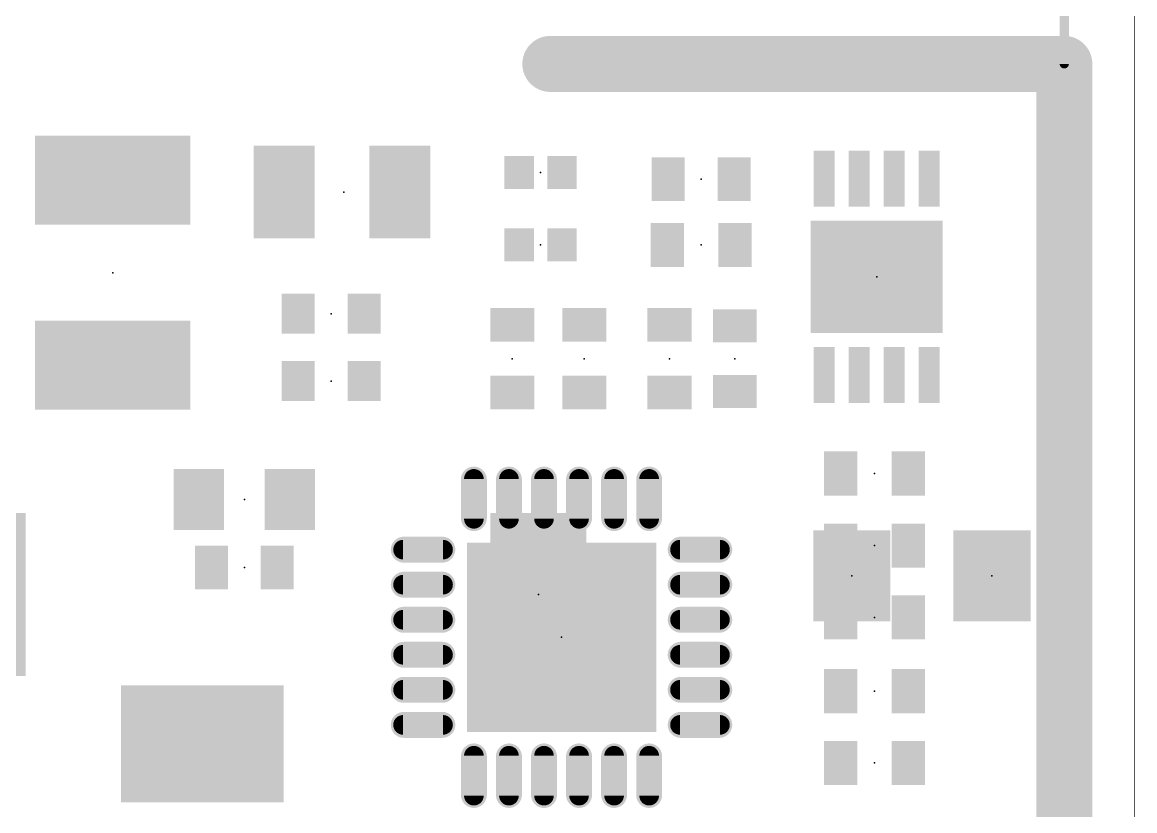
# Model space of a CAD drawing. Extents: x -6.2 to 35, y -0.5 to 29.9.
# Drawn here: x 19.14 to 35.01, y 8.34 to 19.59 of the extents above; entities that cross this region are included whole.
import ezdxf

# ---------------------------------------------------------------- set-up
doc = ezdxf.new("R2010")
doc.units = 0
for name, color, linetype in [('1', 22, 'CONTINUOUS'), ('16', 132, 'CONTINUOUS'), ('17', 110, 'CONTINUOUS'), ('20', 31, 'CONTINUOUS'), ('23', 53, 'CONTINUOUS'), ('24', 53, 'CONTINUOUS'), ('29', 253, 'CONTINUOUS'), ('31', 253, 'CONTINUOUS')]:
    doc.layers.add(name, color=color, linetype=linetype)

# ---------------------------------------------------------------- blocks, each defined once
blk = doc.blocks.new('RECT')
blk.add_solid([(-0.5, -0.5), (0.5, -0.5), (-0.5, 0.5), (0.5, 0.5)])
blk = doc.blocks.new('RECT136000X44800R100')
at = {"const_width": 0.14}
blk.add_lwpolyline([(0.355, 0), (0.355, 0, 0.4142), (0.285, 0.07), (-0.285, 0.07, 0.4142), (-0.355, 0), (-0.355, 0, 0.4142), (-0.285, -0.07), (0.285, -0.07, 0.4142)], format="xyb", close=True, dxfattribs=at)
blk.add_solid([(-0.3104, -0.0254), (0.3104, -0.0254), (-0.3104, 0.0254), (0.3104, 0.0254)])
blk = doc.blocks.new('ROUNDP')
at = {"const_width": 0.5}
blk.add_lwpolyline([(0, -0.25, 1), (0, 0.25, 1), (0, -0.25)], format="xyb", dxfattribs=at)

msp = doc.modelspace()

# ---------------------------------------------------------------- linework, layer by layer
at = {"layer": '20', "const_width": 0.01}
msp.add_lwpolyline([(35, 21.86), (35, 1)], dxfattribs=at)
at = {"layer": '23'}
for p in [(26.5303, 17.4488), (28.8209, 17.3553), (23.7225, 17.172), (26.5303, 16.4169), (28.8209, 16.4169), (20.4268, 16.0206), (31.3242, 15.9622), (23.5445, 15.435), (26.126, 14.7946), (27.1536, 14.7946), (28.3695, 14.7946), (29.3017, 14.7946), (23.5445, 14.475), (31.2928, 13.1562), (22.3048, 12.7857), (31.2928, 12.127), (22.3048, 11.8143), (31.2928, 11.1036), (26.8288, 10.8197), (31.2928, 10.0505), (31.2928, 9.027)]:
    msp.add_point(p, dxfattribs=at)
at = {"layer": '24'}
for p in [(30.9687, 11.6977), (32.9687, 11.6977), (26.5, 11.43)]:
    msp.add_point(p, dxfattribs=at)
at = {"layer": '29'}
for points, const_width in [([(34, 19), (34, 29.54)], 0.13), ([(26.67, 19), (33.9598, 19)], 0.8), ([(34, 19), (34, 3.86)], 0.8), ([(25.5788, 12.5197), (25.5788, 13.0697)], 0.37), ([(26.0788, 12.5197), (26.0788, 13.0697)], 0.37), ([(26.5788, 12.5197), (26.5788, 13.0697)], 0.37), ([(27.0788, 12.5197), (27.0788, 13.0697)], 0.37), ([(27.5788, 12.5197), (27.5788, 13.0697)], 0.37), ([(28.0788, 12.5197), (28.0788, 13.0697)], 0.37), ([(25.1288, 12.0697), (24.5788, 12.0697)], 0.37), ([(28.5288, 12.0697), (29.0788, 12.0697)], 0.37), ([(25.1288, 11.5697), (24.5788, 11.5697)], 0.37), ([(28.5288, 11.5697), (29.0788, 11.5697)], 0.37), ([(25.1288, 11.0697), (24.5788, 11.0697)], 0.37), ([(28.5288, 11.0697), (29.0788, 11.0697)], 0.37), ([(25.1288, 10.5697), (24.5788, 10.5697)], 0.37), ([(28.5288, 10.5697), (29.0788, 10.5697)], 0.37), ([(25.1288, 10.0697), (24.5788, 10.0697)], 0.37), ([(28.5288, 10.0697), (29.0788, 10.0697)], 0.37), ([(25.1288, 9.5697), (24.5788, 9.5697)], 0.37), ([(28.5288, 9.5697), (29.0788, 9.5697)], 0.37), ([(25.5788, 9.1197), (25.5788, 8.5697)], 0.37), ([(26.0788, 9.1197), (26.0788, 8.5697)], 0.37), ([(26.5788, 9.1197), (26.5788, 8.5697)], 0.37), ([(27.0788, 9.1197), (27.0788, 8.5697)], 0.37), ([(27.5788, 9.1197), (27.5788, 8.5697)], 0.37), ([(28.0788, 9.1197), (28.0788, 8.5697)], 0.37)]:
    msp.add_lwpolyline(points, dxfattribs=dict(at, const_width=const_width))
for points, const_width in [([(26.67, 19.2, 1), (26.67, 18.8)], 0.4), ([(34.2, 19, 1), (33.8, 19)], 0.4), ([(33.9598, 18.8, 1), (33.9598, 19.2)], 0.4), ([(33.9675, 19, 1), (34.0325, 19)], 0.065), ([(25.6713, 13.0697, 1), (25.4863, 13.0697)], 0.185), ([(26.1713, 13.0697, 1), (25.9863, 13.0697)], 0.185), ([(26.6713, 13.0697, 1), (26.4863, 13.0697)], 0.185), ([(27.1713, 13.0697, 1), (26.9863, 13.0697)], 0.185), ([(27.6713, 13.0697, 1), (27.4863, 13.0697)], 0.185), ([(28.1713, 13.0697, 1), (27.9863, 13.0697)], 0.185), ([(25.4863, 12.5197, 1), (25.6713, 12.5197)], 0.185), ([(25.9863, 12.5197, 1), (26.1713, 12.5197)], 0.185), ([(26.4863, 12.5197, 1), (26.6713, 12.5197)], 0.185), ([(26.9863, 12.5197, 1), (27.1713, 12.5197)], 0.185), ([(27.4863, 12.5197, 1), (27.6713, 12.5197)], 0.185), ([(27.9863, 12.5197, 1), (28.1713, 12.5197)], 0.185), ([(24.5788, 12.1622, 1), (24.5788, 11.9772)], 0.185), ([(25.1288, 11.9772, 1), (25.1288, 12.1622)], 0.185), ([(28.5288, 12.1622, 1), (28.5288, 11.9772)], 0.185), ([(29.0788, 11.9772, 1), (29.0788, 12.1622)], 0.185), ([(24.5788, 11.6622, 1), (24.5788, 11.4772)], 0.185), ([(25.1288, 11.4772, 1), (25.1288, 11.6622)], 0.185), ([(28.5288, 11.6622, 1), (28.5288, 11.4772)], 0.185), ([(29.0788, 11.4772, 1), (29.0788, 11.6622)], 0.185), ([(24.5788, 11.1622, 1), (24.5788, 10.9772)], 0.185), ([(25.1288, 10.9772, 1), (25.1288, 11.1622)], 0.185), ([(28.5288, 11.1622, 1), (28.5288, 10.9772)], 0.185), ([(29.0788, 10.9772, 1), (29.0788, 11.1622)], 0.185), ([(24.5788, 10.6622, 1), (24.5788, 10.4772)], 0.185), ([(25.1288, 10.4772, 1), (25.1288, 10.6622)], 0.185), ([(28.5288, 10.6622, 1), (28.5288, 10.4772)], 0.185), ([(29.0788, 10.4772, 1), (29.0788, 10.6622)], 0.185), ([(24.5788, 10.1622, 1), (24.5788, 9.9772)], 0.185), ([(25.1288, 9.9772, 1), (25.1288, 10.1622)], 0.185), ([(28.5288, 10.1622, 1), (28.5288, 9.9772)], 0.185), ([(29.0788, 9.9772, 1), (29.0788, 10.1622)], 0.185), ([(24.5788, 9.6622, 1), (24.5788, 9.4772)], 0.185), ([(25.1288, 9.4772, 1), (25.1288, 9.6622)], 0.185), ([(28.5288, 9.6622, 1), (28.5288, 9.4772)], 0.185), ([(29.0788, 9.4772, 1), (29.0788, 9.6622)], 0.185), ([(25.6713, 9.1197, 1), (25.4863, 9.1197)], 0.185), ([(26.1713, 9.1197, 1), (25.9863, 9.1197)], 0.185), ([(26.6713, 9.1197, 1), (26.4863, 9.1197)], 0.185), ([(27.1713, 9.1197, 1), (26.9863, 9.1197)], 0.185), ([(27.6713, 9.1197, 1), (27.4863, 9.1197)], 0.185), ([(28.1713, 9.1197, 1), (27.9863, 9.1197)], 0.185), ([(25.4863, 8.5697, 1), (25.6713, 8.5697)], 0.185), ([(25.9863, 8.5697, 1), (26.1713, 8.5697)], 0.185), ([(26.4863, 8.5697, 1), (26.6713, 8.5697)], 0.185), ([(26.9863, 8.5697, 1), (27.1713, 8.5697)], 0.185), ([(27.4863, 8.5697, 1), (27.6713, 8.5697)], 0.185), ([(27.9863, 8.5697, 1), (28.1713, 8.5697)], 0.185)]:
    msp.add_lwpolyline(points, format="xyb", dxfattribs=dict(at, const_width=const_width))
at = {"layer": '31'}
for points, const_width in [([(26.67, 19), (33.9598, 19)], 0.8), ([(34, 19), (34, 3.86)], 0.8), ([(25.5788, 12.5197), (25.5788, 13.0697)], 0.23), ([(26.0788, 12.5197), (26.0788, 13.0697)], 0.23), ([(26.5788, 12.5197), (26.5788, 13.0697)], 0.23), ([(27.0788, 12.5197), (27.0788, 13.0697)], 0.23), ([(27.5788, 12.5197), (27.5788, 13.0697)], 0.23), ([(28.0788, 12.5197), (28.0788, 13.0697)], 0.23), ([(25.1288, 12.0697), (24.5788, 12.0697)], 0.23), ([(28.5288, 12.0697), (29.0788, 12.0697)], 0.23), ([(25.1288, 11.5697), (24.5788, 11.5697)], 0.23), ([(28.5288, 11.5697), (29.0788, 11.5697)], 0.23), ([(25.1288, 11.0697), (24.5788, 11.0697)], 0.23), ([(28.5288, 11.0697), (29.0788, 11.0697)], 0.23), ([(25.1288, 10.5697), (24.5788, 10.5697)], 0.23), ([(28.5288, 10.5697), (29.0788, 10.5697)], 0.23), ([(25.1288, 10.0697), (24.5788, 10.0697)], 0.23), ([(28.5288, 10.0697), (29.0788, 10.0697)], 0.23), ([(25.1288, 9.5697), (24.5788, 9.5697)], 0.23), ([(28.5288, 9.5697), (29.0788, 9.5697)], 0.23), ([(25.5788, 9.1197), (25.5788, 8.5697)], 0.23), ([(26.0788, 9.1197), (26.0788, 8.5697)], 0.23), ([(26.5788, 9.1197), (26.5788, 8.5697)], 0.23), ([(27.0788, 9.1197), (27.0788, 8.5697)], 0.23), ([(27.5788, 9.1197), (27.5788, 8.5697)], 0.23), ([(28.0788, 9.1197), (28.0788, 8.5697)], 0.23)]:
    msp.add_lwpolyline(points, dxfattribs=dict(at, const_width=const_width))
for points, const_width in [([(26.67, 19.2, 1), (26.67, 18.8)], 0.4), ([(34.2, 19, 1), (33.8, 19)], 0.4), ([(33.9598, 18.8, 1), (33.9598, 19.2)], 0.4), ([(25.6363, 13.0697, 1), (25.5213, 13.0697)], 0.115), ([(26.1363, 13.0697, 1), (26.0213, 13.0697)], 0.115), ([(26.6363, 13.0697, 1), (26.5213, 13.0697)], 0.115), ([(27.1363, 13.0697, 1), (27.0213, 13.0697)], 0.115), ([(27.6363, 13.0697, 1), (27.5213, 13.0697)], 0.115), ([(28.1363, 13.0697, 1), (28.0213, 13.0697)], 0.115), ([(25.5213, 12.5197, 1), (25.6363, 12.5197)], 0.115), ([(26.0213, 12.5197, 1), (26.1363, 12.5197)], 0.115), ([(26.5213, 12.5197, 1), (26.6363, 12.5197)], 0.115), ([(27.0213, 12.5197, 1), (27.1363, 12.5197)], 0.115), ([(27.5213, 12.5197, 1), (27.6363, 12.5197)], 0.115), ([(28.0213, 12.5197, 1), (28.1363, 12.5197)], 0.115), ([(24.5788, 12.1272, 1), (24.5788, 12.0122)], 0.115), ([(25.1288, 12.0122, 1), (25.1288, 12.1272)], 0.115), ([(28.5288, 12.1272, 1), (28.5288, 12.0122)], 0.115), ([(29.0788, 12.0122, 1), (29.0788, 12.1272)], 0.115), ([(24.5788, 11.6272, 1), (24.5788, 11.5122)], 0.115), ([(25.1288, 11.5122, 1), (25.1288, 11.6272)], 0.115), ([(28.5288, 11.6272, 1), (28.5288, 11.5122)], 0.115), ([(29.0788, 11.5122, 1), (29.0788, 11.6272)], 0.115), ([(24.5788, 11.1272, 1), (24.5788, 11.0122)], 0.115), ([(25.1288, 11.0122, 1), (25.1288, 11.1272)], 0.115), ([(28.5288, 11.1272, 1), (28.5288, 11.0122)], 0.115), ([(29.0788, 11.0122, 1), (29.0788, 11.1272)], 0.115), ([(24.5788, 10.6272, 1), (24.5788, 10.5122)], 0.115), ([(25.1288, 10.5122, 1), (25.1288, 10.6272)], 0.115), ([(28.5288, 10.6272, 1), (28.5288, 10.5122)], 0.115), ([(29.0788, 10.5122, 1), (29.0788, 10.6272)], 0.115), ([(24.5788, 10.1272, 1), (24.5788, 10.0122)], 0.115), ([(25.1288, 10.0122, 1), (25.1288, 10.1272)], 0.115), ([(28.5288, 10.1272, 1), (28.5288, 10.0122)], 0.115), ([(29.0788, 10.0122, 1), (29.0788, 10.1272)], 0.115), ([(24.5788, 9.6272, 1), (24.5788, 9.5122)], 0.115), ([(25.1288, 9.5122, 1), (25.1288, 9.6272)], 0.115), ([(28.5288, 9.6272, 1), (28.5288, 9.5122)], 0.115), ([(29.0788, 9.5122, 1), (29.0788, 9.6272)], 0.115), ([(25.6363, 9.1197, 1), (25.5213, 9.1197)], 0.115), ([(26.1363, 9.1197, 1), (26.0213, 9.1197)], 0.115), ([(26.6363, 9.1197, 1), (26.5213, 9.1197)], 0.115), ([(27.1363, 9.1197, 1), (27.0213, 9.1197)], 0.115), ([(27.6363, 9.1197, 1), (27.5213, 9.1197)], 0.115), ([(28.1363, 9.1197, 1), (28.0213, 9.1197)], 0.115), ([(25.5213, 8.5697, 1), (25.6363, 8.5697)], 0.115), ([(26.0213, 8.5697, 1), (26.1363, 8.5697)], 0.115), ([(26.5213, 8.5697, 1), (26.6363, 8.5697)], 0.115), ([(27.0213, 8.5697, 1), (27.1363, 8.5697)], 0.115), ([(27.5213, 8.5697, 1), (27.6363, 8.5697)], 0.115), ([(28.0213, 8.5697, 1), (28.1363, 8.5697)], 0.115)]:
    msp.add_lwpolyline(points, format="xyb", dxfattribs=dict(at, const_width=const_width))

# ---------------------------------------------------------------- block references
at = {"layer": '1'}
for p, xscale, yscale in [((20.4268, 17.3406), 2.2, 1.25), ((26.2253, 17.4488), 0.4, 0.45), ((26.8353, 17.4488), 0.4, 0.45), ((28.3383, 16.4169), 0.4572, 0.6096), ((29.3035, 16.4169), 0.4572, 0.6096), ((20.4268, 14.7006), 2.2, 1.25), ((21.6548, 12.7857), 0.7, 0.85), ((22.9548, 12.7857), 0.7, 0.85), ((21.8348, 11.8143), 0.45, 0.6), ((22.7748, 11.8143), 0.45, 0.6)]:
    msp.add_blockref('RECT', p, dxfattribs=dict(at, xscale=xscale, yscale=yscale))
for p, xscale, yscale, rotation in [((22.8725, 17.172), 0.85, 1.3, 180), ((24.5225, 17.172), 0.85, 1.3, 180), ((28.3509, 17.3553), 0.45, 0.6, 180), ((29.2909, 17.3553), 0.45, 0.6, 180), ((30.5742, 17.3622), 0.8, 0.3, 90), ((31.0742, 17.3622), 0.8, 0.3, 90), ((31.5742, 17.3622), 0.8, 0.3, 90), ((32.0742, 17.3622), 0.8, 0.3, 90), ((31.3242, 15.9622), 1.6, 1.88, 90), ((26.2253, 16.4169), 0.4, 0.45, 180), ((26.8353, 16.4169), 0.4, 0.45, 180), ((23.0745, 15.435), 0.45, 0.55, 180), ((24.0145, 15.435), 0.45, 0.55, 180), ((26.126, 15.2772), 0.4572, 0.6096, 90), ((27.1536, 15.2772), 0.4572, 0.6096, 270), ((28.3695, 15.2772), 0.4572, 0.6096, 270), ((29.3017, 15.2646), 0.45, 0.6, 90), ((30.5742, 14.5622), 0.8, 0.3, 90), ((31.0742, 14.5622), 0.8, 0.3, 90), ((31.5742, 14.5622), 0.8, 0.3, 90), ((32.0742, 14.5622), 0.8, 0.3, 90), ((23.0745, 14.475), 0.45, 0.55, 180), ((24.0145, 14.475), 0.45, 0.55, 180), ((26.126, 14.312), 0.4572, 0.6096, 90), ((27.1536, 14.312), 0.4572, 0.6096, 270), ((28.3695, 14.312), 0.4572, 0.6096, 270), ((29.3017, 14.3246), 0.45, 0.6, 90), ((30.8102, 13.1562), 0.4572, 0.6096, 180), ((31.7754, 13.1562), 0.4572, 0.6096, 180), ((30.8102, 12.127), 0.4572, 0.6096, 180), ((31.7754, 12.127), 0.4572, 0.6096, 180), ((26.8288, 10.8197), 2.7, 2.7, 180), ((30.8102, 11.1036), 0.4572, 0.6096, 180), ((31.7754, 11.1036), 0.4572, 0.6096, 180), ((30.8102, 10.0505), 0.4572, 0.6096, 180), ((31.7754, 10.0505), 0.4572, 0.6096, 180), ((21.7048, 9.3012), 2.3, 1.65, 180), ((30.8102, 9.027), 0.4572, 0.6096, 180), ((31.7754, 9.027), 0.4572, 0.6096, 180)]:
    msp.add_blockref('RECT', p, dxfattribs=dict(at, xscale=xscale, yscale=yscale, rotation=rotation))
for p, rotation in [((25.5788, 12.7947), 270), ((26.0788, 12.7947), 270), ((26.5788, 12.7947), 270), ((27.0788, 12.7947), 270), ((27.5788, 12.7947), 270), ((28.0788, 12.7947), 270), ((28.8038, 12.0697), 180), ((28.8038, 11.5697), 180), ((28.8038, 11.0697), 180), ((28.8038, 10.5697), 180), ((28.8038, 10.0697), 180), ((28.8038, 9.5697), 180), ((25.5788, 8.8447), 90), ((26.0788, 8.8447), 90), ((26.5788, 8.8447), 90), ((27.0788, 8.8447), 90), ((27.5788, 8.8447), 90), ((28.0788, 8.8447), 90)]:
    msp.add_blockref('RECT136000X44800R100', p, dxfattribs=dict(at, rotation=rotation))
for p in [(24.8538, 12.0697), (24.8538, 11.5697), (24.8538, 11.0697), (24.8538, 10.5697), (24.8538, 10.0697), (24.8538, 9.5697)]:
    msp.add_blockref('RECT136000X44800R100', p, dxfattribs=at)
at = {"layer": '16'}
for p, xscale, yscale, rotation in [((18.5, 11.43), 1.37, 2.33, 180), ((26.5, 11.43), 1.37, 2.33, 180), ((30.9687, 11.6977), 1.3, 1.1, 270), ((32.9687, 11.6977), 1.3, 1.1, 270)]:
    msp.add_blockref('RECT', p, dxfattribs=dict(at, xscale=xscale, yscale=yscale, rotation=rotation))
at = {"layer": '17', "xscale": 0.5032, "yscale": 0.5032, "rotation": 180}
for p in [(25.9288, 11.7197), (25.9288, 11.7197), (25.9288, 11.7197), (26.8288, 11.7197), (26.8288, 11.7197), (26.8288, 11.7197), (27.7288, 11.7197), (27.7288, 11.7197), (27.7288, 11.7197), (25.9288, 10.8197), (25.9288, 10.8197), (25.9288, 10.8197), (26.8288, 10.8197), (26.8288, 10.8197), (26.8288, 10.8197), (27.7288, 10.8197), (27.7288, 10.8197), (27.7288, 10.8197), (25.9288, 9.9197), (25.9288, 9.9197), (25.9288, 9.9197), (26.8288, 9.9197), (26.8288, 9.9197), (26.8288, 9.9197), (27.7288, 9.9197), (27.7288, 9.9197), (27.7288, 9.9197)]:
    msp.add_blockref('ROUNDP', p, dxfattribs=at)
at = {"layer": '29'}
for p, xscale, yscale in [((20.4268, 17.3406), 2.22, 1.27), ((26.2253, 17.4488), 0.42, 0.47), ((26.8353, 17.4488), 0.42, 0.47), ((28.3383, 16.4169), 0.4772, 0.6296), ((29.3035, 16.4169), 0.4772, 0.6296), ((20.4268, 14.7006), 2.22, 1.27), ((21.6548, 12.7857), 0.72, 0.87), ((22.9548, 12.7857), 0.72, 0.87), ((21.8348, 11.8143), 0.47, 0.62), ((22.7748, 11.8143), 0.47, 0.62)]:
    msp.add_blockref('RECT', p, dxfattribs=dict(at, xscale=xscale, yscale=yscale))
for p, xscale, yscale, rotation in [((22.8725, 17.172), 0.87, 1.32, 180), ((24.5225, 17.172), 0.87, 1.32, 180), ((28.3509, 17.3553), 0.47, 0.62, 180), ((29.2909, 17.3553), 0.47, 0.62, 180), ((30.5742, 17.3622), 0.8, 0.3, 90), ((31.0742, 17.3622), 0.8, 0.3, 90), ((31.5742, 17.3622), 0.8, 0.3, 90), ((32.0742, 17.3622), 0.8, 0.3, 90), ((31.3242, 15.9622), 1.6, 1.88, 90), ((26.2253, 16.4169), 0.42, 0.47, 180), ((26.8353, 16.4169), 0.42, 0.47, 180), ((23.0745, 15.435), 0.47, 0.57, 180), ((24.0145, 15.435), 0.47, 0.57, 180), ((26.126, 15.2772), 0.4772, 0.6296, 90), ((27.1536, 15.2772), 0.4772, 0.6296, 270), ((28.3695, 15.2772), 0.4772, 0.6296, 270), ((29.3017, 15.2646), 0.47, 0.62, 90), ((30.5742, 14.5622), 0.8, 0.3, 90), ((30.5742, 14.5622), 0.8, 0.3, 90), ((31.0742, 14.5622), 0.8, 0.3, 90), ((31.5742, 14.5622), 0.8, 0.3, 90), ((32.0742, 14.5622), 0.8, 0.3, 90), ((23.0745, 14.475), 0.47, 0.57, 180), ((24.0145, 14.475), 0.47, 0.57, 180), ((26.126, 14.312), 0.4772, 0.6296, 90), ((27.1536, 14.312), 0.4772, 0.6296, 270), ((28.3695, 14.312), 0.4772, 0.6296, 270), ((29.3017, 14.3246), 0.47, 0.62, 90), ((30.8102, 13.1562), 0.4772, 0.6296, 180), ((31.7754, 13.1562), 0.4772, 0.6296, 180), ((30.8102, 12.127), 0.4772, 0.6296, 180), ((31.7754, 12.127), 0.4772, 0.6296, 180), ((26.8288, 10.8197), 2.6, 2.6, 180), ((30.8102, 11.1036), 0.4772, 0.6296, 180), ((31.7754, 11.1036), 0.4772, 0.6296, 180), ((30.8102, 10.0505), 0.4772, 0.6296, 180), ((31.7754, 10.0505), 0.4772, 0.6296, 180), ((21.7048, 9.3012), 2.32, 1.67, 180), ((30.8102, 9.027), 0.4772, 0.6296, 180), ((31.7754, 9.027), 0.4772, 0.6296, 180)]:
    msp.add_blockref('RECT', p, dxfattribs=dict(at, xscale=xscale, yscale=yscale, rotation=rotation))
at = {"layer": '31'}
for p, xscale, yscale in [((20.4268, 17.3406), 2.2, 1.25), ((26.2253, 17.4488), 0.4, 0.45), ((26.8353, 17.4488), 0.4, 0.45), ((28.3383, 16.4169), 0.4572, 0.6096), ((29.3035, 16.4169), 0.4572, 0.6096), ((20.4268, 14.7006), 2.2, 1.25), ((21.6548, 12.7857), 0.7, 0.85), ((22.9548, 12.7857), 0.7, 0.85), ((21.8348, 11.8143), 0.45, 0.6), ((22.7748, 11.8143), 0.45, 0.6)]:
    msp.add_blockref('RECT', p, dxfattribs=dict(at, xscale=xscale, yscale=yscale))
for p, xscale, yscale, rotation in [((22.8725, 17.172), 0.85, 1.3, 180), ((24.5225, 17.172), 0.85, 1.3, 180), ((28.3509, 17.3553), 0.45, 0.6, 180), ((29.2909, 17.3553), 0.45, 0.6, 180), ((30.5742, 17.3622), 0.8, 0.3, 90), ((31.0742, 17.3622), 0.8, 0.3, 90), ((31.5742, 17.3622), 0.8, 0.3, 90), ((32.0742, 17.3622), 0.8, 0.3, 90), ((26.2253, 16.4169), 0.4, 0.45, 180), ((26.8353, 16.4169), 0.4, 0.45, 180), ((31.3242, 15.9622), 0.6604, 0.6604, 90), ((23.0745, 15.435), 0.45, 0.55, 180), ((24.0145, 15.435), 0.45, 0.55, 180), ((26.126, 15.2772), 0.4572, 0.6096, 90), ((27.1536, 15.2772), 0.4572, 0.6096, 270), ((28.3695, 15.2772), 0.4572, 0.6096, 270), ((29.3017, 15.2646), 0.45, 0.6, 90), ((30.5742, 14.5622), 0.8, 0.3, 90), ((31.0742, 14.5622), 0.8, 0.3, 90), ((31.5742, 14.5622), 0.8, 0.3, 90), ((32.0742, 14.5622), 0.8, 0.3, 90), ((23.0745, 14.475), 0.45, 0.55, 180), ((24.0145, 14.475), 0.45, 0.55, 180), ((26.126, 14.312), 0.4572, 0.6096, 90), ((27.1536, 14.312), 0.4572, 0.6096, 270), ((28.3695, 14.312), 0.4572, 0.6096, 270), ((29.3017, 14.3246), 0.45, 0.6, 90), ((30.8102, 13.1562), 0.4572, 0.6096, 180), ((31.7754, 13.1562), 0.4572, 0.6096, 180), ((30.8102, 12.127), 0.4572, 0.6096, 180), ((31.7754, 12.127), 0.4572, 0.6096, 180), ((26.1288, 11.5197), 1.1, 1.1, 180), ((27.5288, 11.5197), 1.1, 1.1, 180), ((30.8102, 11.1036), 0.4572, 0.6096, 180), ((31.7754, 11.1036), 0.4572, 0.6096, 180), ((26.1288, 10.1197), 1.1, 1.1, 180), ((27.5288, 10.1197), 1.1, 1.1, 180), ((30.8102, 10.0505), 0.4572, 0.6096, 180), ((31.7754, 10.0505), 0.4572, 0.6096, 180), ((21.7048, 9.3012), 2.3, 1.65, 180), ((30.8102, 9.027), 0.4572, 0.6096, 180), ((31.7754, 9.027), 0.4572, 0.6096, 180)]:
    msp.add_blockref('RECT', p, dxfattribs=dict(at, xscale=xscale, yscale=yscale, rotation=rotation))

doc.saveas('drawing.dxf')
